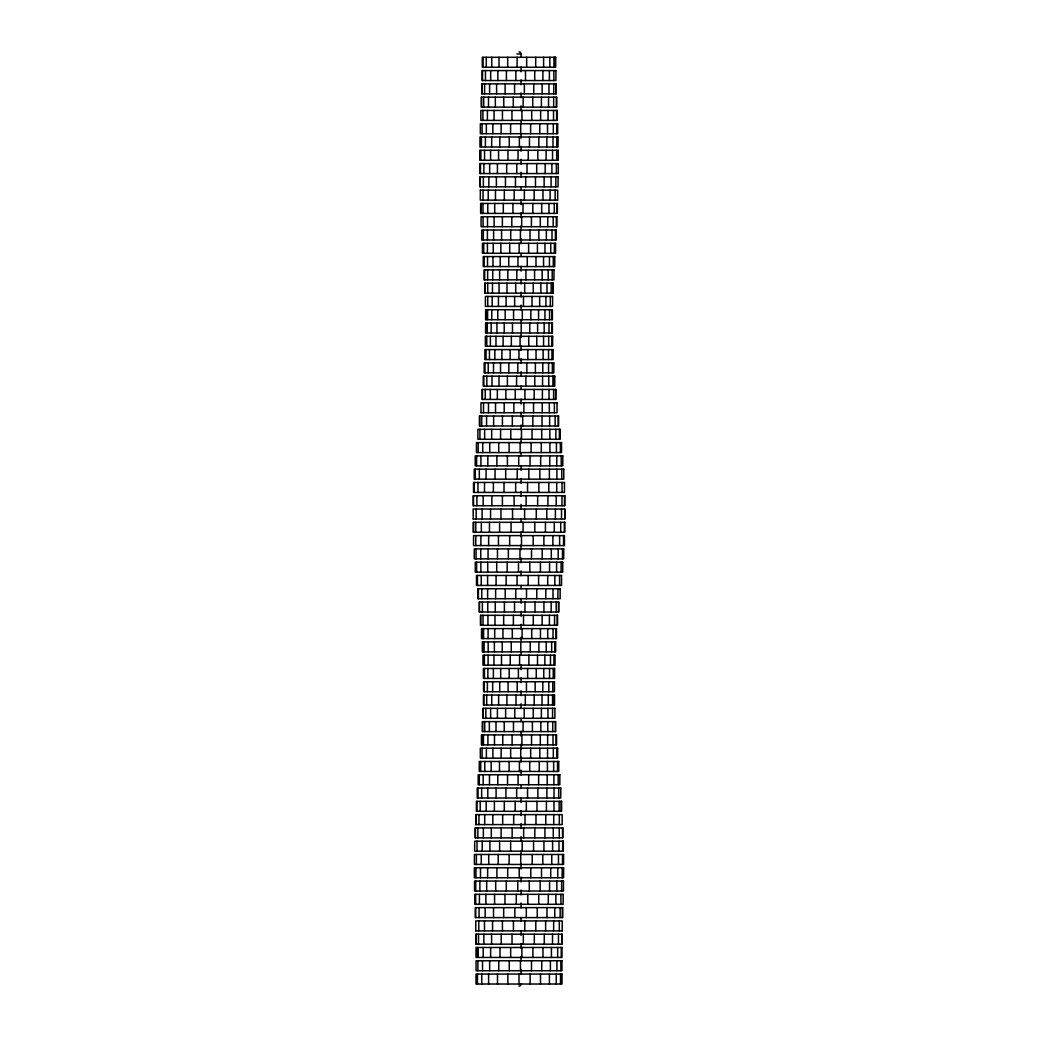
<?xml version="1.0" encoding="UTF-8"?>
<svg xmlns="http://www.w3.org/2000/svg" width="1038" height="1038" viewBox="0 0 1038 1038"><rect width="100%" height="100%" fill="white"/><g stroke="black" fill="none" stroke-linecap="round" stroke-linejoin="round"><path stroke-width="1.5" d="M516.924 53.976L521.076 53.976L521.076 57.22M480.296 190.162L557.704 190.162L557.627 200.126M557.704 200.126L480.296 200.126L480.373 190.162M557.043 402.744L480.957 402.744L480.996 412.709M480.957 412.709L557.043 412.709L557.004 402.744M473.146 519L564.854 519L564.854 509.035L473.146 509.035L473.263 519M475.832 814.622L562.168 814.622L562.168 824.587L475.832 824.587L475.832 814.622L475.923 824.587M475.767 930.878L562.233 930.878M564.737 509.035L564.737 519M564.49 495.749L564.49 505.714M564.322 522.322L564.322 532.286M563.543 535.608L563.543 545.573M562.635 841.195L562.635 851.16M562.453 548.894L562.453 558.859M562.531 827.909L562.531 837.874M562.505 854.482L562.505 864.446M562.298 907.627L562.298 917.592M562.194 930.878L562.233 920.914L475.767 920.914L475.806 930.878M562.051 482.462L562.051 492.427M561.96 495.749L561.96 505.714M562.155 867.768L562.155 877.733M561.792 469.176L561.792 479.141M561.623 881.054L561.623 891.019M561.727 934.2L561.727 944.165M561.519 509.035L561.519 519M561.221 455.89L561.221 465.854M561.104 562.181L561.104 572.146M561.117 801.336L561.117 811.301M561.26 947.486L561.26 957.451M560.935 894.341L560.935 904.306M560.728 522.322L560.728 532.286M560.857 960.773L560.857 970.738M560.533 974.059L560.533 984.024M560.39 442.603L560.39 452.568M560.144 907.627L560.144 917.592M559.612 535.608L559.612 545.573M559.365 429.317L559.365 439.282M559.56 575.467L559.56 585.432M559.313 814.622L559.313 824.587M559.274 827.909L559.274 837.874M559.313 920.914L559.313 930.878M559.145 801.336L559.145 811.301M558.989 841.195L558.989 851.16M558.755 788.05L558.755 798.014M558.522 602.04L558.522 612.005M558.47 854.482L558.47 864.446M558.47 934.2L558.47 944.165M558.21 416.03L558.21 425.995M558.21 548.894L558.21 558.859M558.197 774.763L558.197 784.728M557.899 588.754L557.899 598.718M557.756 867.768L557.756 877.733M557.666 947.486L557.666 957.451M557.523 761.477L557.523 771.442M557.328 615.326L557.328 625.291M557.108 203.448L557.108 213.413M556.77 123.73L556.77 133.694M556.796 137.016L556.796 146.981M556.783 455.89L556.783 465.854M556.887 469.176L556.887 479.141M556.783 748.19L556.783 758.155M556.874 881.054L556.874 891.019M556.913 960.773L556.913 970.738M556.628 110.443L556.628 120.408M556.666 150.302L556.666 160.267M556.705 482.462L556.705 492.427M556.602 562.181L556.602 572.146M556.42 97.157L556.42 107.122M556.355 163.589L556.355 173.554M556.42 442.603L556.42 452.568M556.329 216.734L556.329 226.699M556.199 495.749L556.199 505.714M556.212 602.04L556.212 612.005M556.238 974.059L556.238 984.024M556.044 83.87L556.044 93.835M556.018 628.613L556.018 638.578M556.057 734.904L556.057 744.869M555.849 176.875L555.849 186.84M555.849 429.317L555.849 439.282M555.862 894.341L555.862 904.306M555.551 389.458L555.551 399.422M555.395 230.021L555.395 239.986M555.395 509.035L555.395 519M555.395 721.618L555.395 731.582M555.135 190.162L555.135 200.126M555.148 416.03L555.148 425.995M554.928 57.298L554.928 67.262M554.85 575.467L554.85 585.432M554.876 641.899L554.876 651.864M554.772 907.627L554.772 917.592M554.564 615.326L554.564 625.291M554.24 203.448L554.24 213.413M554.357 243.307L554.357 253.272M554.383 402.744L554.383 412.709M554.279 522.322L554.279 532.286M554.162 376.171L554.162 386.136M554.123 695.045L554.123 705.01M554.007 788.05L554.007 798.014M553.968 801.336L553.968 811.301M553.955 57.298L553.955 67.262M553.838 70.584L553.838 80.549M553.747 83.87L553.747 93.835M553.812 256.594L553.812 266.558M553.942 655.186L553.942 665.15M553.89 774.763L553.89 784.728M553.656 97.157L553.656 107.122M553.526 110.443L553.526 120.408M553.604 389.458L553.604 399.422M553.643 761.477L553.643 771.442M553.721 814.622L553.721 824.587M553.643 920.914L553.643 930.878M553.319 123.73L553.319 133.694M553.332 748.19L553.332 758.155M553.189 216.734L553.189 226.699M553.28 256.594L553.28 266.558M553.241 668.472L553.241 678.437M553.267 827.909L553.267 837.874M552.995 137.016L552.995 146.981M552.891 283.166L552.891 293.131M552.917 376.171L552.917 386.136M552.904 535.608L552.904 545.573M553.007 588.754L553.007 598.718M553.02 628.613L553.02 638.578M553.007 734.904L553.007 744.869M552.787 681.758L552.787 691.723M552.722 721.618L552.722 731.582M552.527 150.302L552.527 160.267M552.566 695.045L552.566 705.01M552.566 708.331L552.566 718.296M552.605 841.195L552.605 851.16M552.527 934.2L552.527 944.165M552.346 362.885L552.346 372.85M552.203 269.88L552.203 279.845M552.099 309.739L552.099 319.704M551.892 163.589L551.892 173.554M552.008 230.021L552.008 239.986M551.827 323.026L551.827 332.99M551.957 349.598L551.957 359.563M551.775 336.312L551.775 346.277M551.658 641.899L551.658 651.864M551.749 854.482L551.749 864.446M551.425 947.486L551.425 957.451M551.191 283.166L551.191 293.131M551.308 548.894L551.308 558.859M551.165 602.04L551.165 612.005M551.087 176.875L551.087 186.84M550.75 243.307L550.75 253.272M550.724 867.768L550.724 877.733M550.296 296.453L550.296 306.418M550.477 655.186L550.477 665.15M550.387 960.773L550.387 970.738M550.114 190.162L550.114 200.126M549.893 442.603L549.893 452.568M549.829 57.298L549.829 67.262M549.634 416.03L549.634 425.995M549.829 429.317L549.829 439.282M549.764 455.89L549.764 465.854M549.452 256.594L549.452 266.558M549.569 309.739L549.569 319.704M549.556 562.181L549.556 572.146M549.53 668.472L549.53 678.437M549.556 881.054L549.556 891.019M549.387 70.584L549.387 80.549M549.336 402.744L549.336 412.709M549.4 469.176L549.4 479.141M549.387 615.326L549.387 625.291M549.4 974.059L549.4 984.024M549.024 323.026L549.024 332.99M549.024 389.458L549.024 399.422M548.972 83.87L548.972 93.835M548.985 203.448L548.985 213.413M548.791 482.462L548.791 492.427M548.804 681.758L548.804 691.723M548.687 336.312L548.687 346.277M548.57 362.885L548.57 372.85M548.752 376.171L548.752 386.136M548.544 97.157L548.544 107.122M548.544 349.598L548.544 359.563M548.181 269.88L548.181 279.845M548.298 695.045L548.298 705.01M548.298 894.341L548.298 904.306M548.064 110.443L548.064 120.408M547.908 495.749L547.908 505.714M547.96 708.331L547.96 718.296M547.727 216.734L547.727 226.699M547.701 575.467L547.701 585.432M547.714 628.613L547.714 638.578M547.753 721.618L547.753 731.582M547.519 123.73L547.519 133.694M547.636 734.904L547.636 744.869M547.545 748.19L547.545 758.155M547.415 761.477L547.415 771.442M547.208 774.763L547.208 784.728M546.87 137.016L546.87 146.981M546.987 283.166L546.987 293.131M546.883 788.05L546.883 798.014M546.974 907.627L546.974 917.592M546.779 509.035L546.779 519M546.403 801.336L546.403 811.301M546.364 230.021L546.364 239.986M546.209 641.899L546.209 651.864M546.092 150.302L546.092 160.267M545.897 296.453L545.897 306.418M545.806 588.754L545.806 598.718M545.754 814.622L545.754 824.587M545.625 920.914L545.625 930.878M545.43 522.322L545.43 532.286M545.184 163.589L545.184 173.554M544.963 243.307L544.963 253.272M544.95 309.739L544.95 319.704M544.872 655.186L544.872 665.15M544.937 827.909L544.937 837.874M544.288 934.2L544.288 944.165M544.133 176.875L544.133 186.84M544.172 323.026L544.172 332.99M543.886 535.608L543.886 545.573M543.925 602.04L543.925 612.005M543.938 841.195L543.938 851.16M543.601 57.298L543.601 67.262M543.743 668.472L543.743 678.437M543.549 256.594L543.549 266.558M543.562 336.312L543.562 346.277M542.965 190.162L542.965 200.126M543.108 349.598L543.108 359.563M542.978 947.486L542.978 957.451M542.874 70.584L542.874 80.549M542.783 362.885L542.783 372.85M542.796 681.758L542.796 691.723M542.783 854.482L542.783 864.446M542.563 376.171L542.563 386.136M542.394 389.458L542.394 399.422M542.147 83.87L542.147 93.835M542.173 269.88L542.173 279.845M542.238 402.744L542.238 412.709M542.199 548.894L542.199 558.859M542.134 615.326L542.134 625.291M542.018 416.03L542.018 425.995M542.031 695.045L542.031 705.01M541.667 203.448L541.667 213.413M541.719 429.317L541.719 439.282M541.719 960.773L541.719 970.738M541.512 867.768L541.512 877.733M541.408 97.157L541.408 107.122M541.265 442.603L541.265 452.568M541.382 708.331L541.382 718.296M540.863 283.166L540.863 293.131M540.824 721.618L540.824 731.582M540.629 110.443L540.629 120.408M540.655 455.89L540.655 465.854M540.409 562.181L540.409 572.146M540.448 628.613L540.448 638.578M540.5 974.059L540.5 984.024M540.292 216.734L540.292 226.699M540.318 734.904L540.318 744.869M540.149 881.054L540.149 891.019M539.773 123.73L539.773 133.694M539.838 469.176L539.838 479.141M539.812 748.19L539.812 758.155M539.656 296.453L539.656 306.418M539.254 761.477L539.254 771.442M538.839 137.016L538.839 146.981M538.865 230.021L538.865 239.986M538.839 482.462L538.839 492.427M538.904 641.899L538.904 651.864M538.618 774.763L538.618 784.728M538.722 894.341L538.722 904.306M538.566 309.739L538.566 319.704M538.592 575.467L538.592 585.432M537.814 150.302L537.814 160.267M537.866 788.05L537.866 798.014M537.606 323.026L537.606 332.99M537.645 495.749L537.645 505.714M537.425 243.307L537.425 253.272M537.515 655.186L537.515 665.15M537.256 907.627L537.256 917.592M536.983 801.336L536.983 811.301M536.698 163.589L536.698 173.554M536.763 336.312L536.763 346.277M536.763 588.754L536.763 598.718M536.283 509.035L536.283 519M536.27 668.472L536.27 678.437M536.036 349.598L536.036 359.563M535.984 256.594L535.984 266.558M535.971 814.622L535.971 824.587M535.699 57.298L535.699 67.262M535.79 920.914L535.79 930.878M535.478 176.875L535.478 186.84M535.387 362.885L535.387 372.85M535.167 681.758L535.167 691.723M534.985 602.04L534.985 612.005M534.726 70.584L534.726 80.549M534.778 376.171L534.778 386.136M534.791 522.322L534.791 532.286M534.83 827.909L534.83 837.874M534.583 269.88L534.583 279.845M534.336 934.2L534.336 944.165M534.181 190.162L534.181 200.126M534.181 389.458L534.181 399.422M534.181 695.045L534.181 705.01M533.753 83.87L533.753 93.835M533.545 402.744L533.545 412.709M533.571 841.195L533.571 851.16M533.26 283.166L533.26 293.131M533.298 615.326L533.298 625.291M533.273 708.331L533.273 718.296M533.182 535.608L533.182 545.573M532.818 203.448L532.818 213.413M532.844 416.03L532.844 425.995M532.896 947.486L532.896 957.451M532.754 97.157L532.754 107.122M532.403 721.618L532.403 731.582M532.209 854.482L532.209 864.446M532.014 296.453L532.014 306.418M532.04 429.317L532.04 439.282M531.703 110.443L531.703 120.408M531.716 628.613L531.716 638.578M531.508 548.894L531.508 558.859M531.547 734.904L531.547 744.869M531.508 960.773L531.508 970.738M531.417 216.734L531.417 226.699M531.119 442.603L531.119 452.568M530.846 309.739L530.846 319.704M530.613 123.73L530.613 133.694M530.652 748.19L530.652 758.155M530.781 867.768L530.781 877.733M530.249 641.899L530.249 651.864M530.016 230.021L530.016 239.986M530.055 455.89L530.055 465.854M530.133 974.059L530.133 984.024M529.769 323.026L529.769 332.99M529.821 562.181L529.821 572.146M529.704 761.477L529.704 771.442M529.471 137.016L529.471 146.981M529.302 881.054L529.302 891.019M528.887 655.186L528.887 665.15M528.757 336.312L528.757 346.277M528.861 469.176L528.861 479.141M528.679 774.763L528.679 784.728M528.614 243.307L528.614 253.272M528.264 150.302L528.264 160.267M528.147 575.467L528.147 585.432M527.797 349.598L527.797 359.563M527.797 894.341L527.797 904.306M527.628 668.472L527.628 678.437M527.551 482.462L527.551 492.427M527.551 788.05L527.551 798.014M527.252 256.594L527.252 266.558M526.993 163.589L526.993 173.554M526.863 362.885L526.863 372.85M526.668 57.298L526.668 67.262M526.513 588.754L526.513 598.718M526.448 681.758L526.448 691.723M526.331 801.336L526.331 811.301M526.305 907.627L526.305 917.592M526.11 495.749L526.11 505.714M525.942 269.88L525.942 279.845M525.903 376.171L525.903 386.136M525.695 176.875L525.695 186.84M525.513 70.584L525.513 80.549M525.306 695.045L525.306 705.01M525.02 814.622L525.02 824.587M524.917 389.458L524.917 399.422M524.969 602.04L524.969 612.005M524.8 920.914L524.8 930.878M524.683 283.166L524.683 293.131M524.605 509.035L524.605 519M524.346 83.87L524.346 93.835M524.359 190.162L524.359 200.126M524.203 708.331L524.203 718.296M523.866 402.744L523.866 412.709M523.476 296.453L523.476 306.418M523.502 615.326L523.502 625.291M523.645 827.909L523.645 837.874M523.334 934.2L523.334 944.165M523.152 97.157L523.152 107.122M523.061 522.322L523.061 532.286M523.074 721.618L523.074 731.582M523.022 203.448L523.022 213.413M522.724 416.03L522.724 425.995M522.322 309.739L522.322 319.704M522.205 841.195L522.205 851.16M522.114 628.613L522.114 638.578M521.932 110.443L521.932 120.408M521.919 734.904L521.919 744.869M521.88 947.486L521.88 957.451M521.699 216.734L521.699 226.699M521.491 429.317L521.491 439.282M521.504 535.608L521.504 545.573M521.206 323.026L521.206 332.99M521.076 66.938L521.076 71.804M521.076 79.9L521.076 84.766M521.076 92.862L521.076 97.728M521.076 105.824L521.076 110.69M521.076 120.408L521.076 123.652M521.076 133.37L521.076 138.236M521.076 146.332L521.076 151.198M521.076 159.294L521.076 164.16M521.076 172.256L521.076 177.122M521.076 186.84L521.076 190.084M521.076 199.802L521.076 204.668M521.076 212.764L521.076 217.63M521.076 225.726L521.076 230.592M521.076 238.688L521.076 243.554M521.076 253.272L521.076 256.516M521.076 266.234L521.076 271.1M521.076 279.196L521.076 284.062M521.076 292.158L521.076 297.024M521.076 305.12L521.076 309.986M521.076 319.704L521.076 322.948M521.076 332.666L521.076 337.532M521.076 345.628L521.076 350.494M521.076 358.59L521.076 363.456M521.076 371.552L521.076 376.418M521.076 386.136L521.076 389.38M521.076 399.098L521.076 403.964M521.076 412.06L521.076 416.926M521.076 425.022L521.076 429.888M521.076 437.984L521.076 442.85M521.076 452.568L521.076 455.812M521.076 465.53L521.076 470.396M521.076 478.492L521.076 483.358M521.076 491.454L521.076 496.32M521.076 504.416L521.076 509.282M521.076 519L521.076 522.244M521.076 531.962L521.076 536.828M521.076 544.924L521.076 549.79M521.076 557.886L521.076 562.752M521.076 570.848L521.076 575.714M521.076 585.432L521.076 588.676M521.076 598.394L521.076 603.26M521.076 611.356L521.076 616.222M521.076 624.318L521.076 629.184M521.076 637.28L521.076 642.146M521.076 651.864L521.076 655.108M521.076 664.826L521.076 669.692M521.076 677.788L521.076 682.654M521.076 690.75L521.076 695.616M521.076 703.712L521.076 708.578M521.076 718.296L521.076 721.54M521.076 731.258L521.076 736.124M521.076 744.22L521.076 749.086M521.076 757.182L521.076 762.048M521.076 770.144L521.076 775.01M521.076 784.728L521.076 787.972M521.076 797.69L521.076 802.556M521.076 810.652L521.076 815.518M521.076 823.614L521.076 828.48M521.076 836.576L521.076 841.442M521.076 851.16L521.076 854.404M521.076 864.122L521.076 868.988M521.076 877.084L521.076 881.95M521.076 890.046L521.076 894.912M521.076 903.008L521.076 907.874M521.076 917.592L521.076 920.836M521.076 930.554L521.076 935.42M521.076 943.516L521.076 948.382M521.076 956.478L521.076 961.344M521.076 969.44L521.076 974.306M520.674 123.73L520.674 133.694M520.817 641.899L520.817 651.864M520.713 748.19L520.713 758.155M520.726 854.482L520.726 864.446M520.414 230.021L520.414 239.986M520.44 960.773L520.44 970.738M520.09 336.312L520.09 346.277M520.142 442.603L520.142 452.568M519.96 548.894L519.96 558.859M519.584 655.186L519.584 665.15M519.376 137.016L519.376 146.981M519.428 761.477L519.428 771.442M519.156 243.307L519.156 253.272M519.247 867.768L519.247 877.733M518.961 349.598L518.961 359.563M519 974.059L519 984.024M518.715 455.89L518.715 465.854M518.481 562.181L518.481 572.146M518.39 668.472L518.39 678.437M518.066 150.302L518.066 160.267M518.079 774.763L518.079 784.728M517.962 256.594L517.962 266.558M517.793 362.885L517.793 372.85M517.754 881.054L517.754 891.019M517.209 469.176L517.209 479.141M517.209 681.758L517.209 691.723M517.106 57.298L517.106 67.262M517.08 575.467L517.08 585.432M516.82 269.88L516.82 279.845M516.755 163.589L516.755 173.554M516.574 376.171L516.574 386.136M516.652 788.05L516.652 798.014M516.288 894.341L516.288 904.306M516.003 695.045L516.003 705.01M515.847 70.584L515.847 80.549M515.717 283.166L515.717 293.131M515.756 588.754L515.756 598.718M515.665 482.462L515.665 492.427M515.458 176.875L515.458 186.84M515.263 389.458L515.263 399.422M515.185 801.336L515.185 811.301M514.848 907.627L514.848 917.592M514.64 296.453L514.64 306.418M514.77 708.331L514.77 718.296M514.576 83.87L514.576 93.835M514.537 602.04L514.537 612.005M514.186 190.162L514.186 200.126M514.095 495.749L514.095 505.714M513.849 402.744L513.849 412.709M513.563 309.739L513.563 319.704M513.667 814.622L513.667 824.587M513.382 615.326L513.382 625.291M513.473 721.618L513.473 731.582M513.434 920.914L513.434 930.878M513.278 97.157L513.278 107.122M512.954 203.448L512.954 213.413M512.474 323.026L512.474 332.99M512.551 509.035L512.551 519M512.344 416.03L512.344 425.995M512.305 628.613L512.305 638.578M512.097 734.904L512.097 744.869M512.149 827.909L512.149 837.874M512.032 934.2L512.032 944.165M511.942 110.443L511.942 120.408M511.799 216.734L511.799 226.699M511.345 336.312L511.345 346.277M511.267 641.899L511.267 651.864M511.059 522.322L511.059 532.286M510.709 230.021L510.709 239.986M510.761 429.317L510.761 439.282M510.605 123.73L510.605 133.694M510.644 748.19L510.644 758.155M510.631 841.195L510.631 851.16M510.657 947.486L510.657 957.451M510.138 349.598L510.138 359.563M510.242 655.186L510.242 665.15M509.697 243.307L509.697 253.272M509.658 535.608L509.658 545.573M509.269 137.016L509.269 146.981M509.191 668.472L509.191 678.437M509.269 960.773L509.269 970.738M509.1 442.603L509.1 452.568M509.126 761.477L509.126 771.442M509.139 854.482L509.139 864.446M508.828 362.885L508.828 372.85M508.737 256.594L508.737 266.558M508.361 548.894L508.361 558.859M507.945 150.302L507.945 160.267M508.088 681.758L508.088 691.723M507.841 269.88L507.841 279.845M507.686 867.768L507.686 877.733M507.867 974.059L507.867 984.024M507.673 57.298L507.673 67.262M507.543 774.763L507.543 784.728M507.4 376.171L507.4 386.136M507.4 455.89L507.4 465.854M507.18 562.181L507.18 572.146M506.972 283.166L506.972 293.131M506.907 695.045L506.907 705.01M506.674 163.589L506.674 173.554M506.414 70.584L506.414 80.549M506.297 881.054L506.297 891.019M506.09 296.453L506.09 306.418M506.142 575.467L506.142 585.432M505.856 389.458L505.856 399.422M505.921 788.05L505.921 798.014M505.688 469.176L505.688 479.141M505.623 708.331L505.623 718.296M505.454 176.875L505.454 186.84M505.117 83.87L505.117 93.835M505.182 309.739L505.182 319.704M505.221 588.754L505.221 598.718M504.961 894.341L504.961 904.306M504.325 190.162L504.325 200.126M504.403 602.04L504.403 612.005M504.234 721.618L504.234 731.582M504.299 801.336L504.299 811.301M504.209 323.026L504.209 332.99M504.196 402.744L504.196 412.709M504.014 482.462L504.014 492.427M503.78 97.157L503.78 107.122M503.664 615.326L503.664 625.291M503.677 907.627L503.677 917.592M503.3 203.448L503.3 213.413M503.119 336.312L503.119 346.277M502.95 628.613L502.95 638.578M502.742 734.904L502.742 744.869M502.677 814.622L502.677 824.587M502.444 110.443L502.444 120.408M502.379 216.734L502.379 226.699M502.431 416.03L502.431 425.995M502.418 495.749L502.418 505.714M502.431 920.914L502.431 930.878M502.249 641.899L502.249 651.864M501.899 349.598L501.899 359.563M501.575 230.021L501.575 239.986M501.497 655.186L501.497 665.15M501.211 934.2L501.211 944.165M501.12 123.73L501.12 133.694M501.146 748.19L501.146 758.155M501.107 827.909L501.107 837.874M500.861 243.307L500.861 253.272M500.939 509.035L500.939 519M500.588 429.317L500.588 439.282M500.666 668.472L500.666 678.437M500.537 362.885L500.537 372.85M500.225 256.594L500.225 266.558M500.005 947.486L500.005 957.451M499.81 137.016L499.81 146.981M499.719 681.758L499.719 691.723M499.628 269.88L499.628 279.845M499.602 522.322L499.602 532.286M499.486 761.477L499.486 771.442M499.615 841.195L499.615 851.16M499.044 283.166L499.044 293.131M499.006 57.298L499.006 67.262M499.019 376.171L499.019 386.136M498.72 442.603L498.72 452.568M498.629 695.045L498.629 705.01M498.772 960.773L498.772 970.738M498.577 150.302L498.577 160.267M498.435 296.453L498.435 306.418M498.448 535.608L498.448 545.573M498.214 854.482L498.214 864.446M497.825 70.584L497.825 80.549M497.747 309.739L497.747 319.704M497.786 774.763L497.786 784.728M497.423 163.589L497.423 173.554M497.345 389.458L497.345 399.422M497.474 548.894L497.474 558.859M497.397 708.331L497.397 718.296M497.5 974.059L497.5 984.024M496.943 323.026L496.943 332.99M496.904 867.768L496.904 877.733M496.865 455.89L496.865 465.854M496.696 562.181L496.696 572.146M496.592 83.87L496.592 93.835M496.385 176.875L496.385 186.84M496.086 575.467L496.086 585.432M496.008 721.618L496.008 731.582M496.086 788.05L496.086 798.014M495.982 336.312L495.982 346.277M495.619 588.754L495.619 598.718M495.697 881.054L495.697 891.019M495.476 190.162L495.476 200.126M495.541 402.744L495.541 412.709M495.334 97.157L495.334 107.122M495.269 602.04L495.269 612.005M495.061 469.176L495.061 479.141M494.983 615.326L494.983 625.291M494.711 203.448L494.711 213.413M494.841 349.598L494.841 359.563M494.698 628.613L494.698 638.578M494.49 734.904L494.49 744.869M494.581 894.341L494.581 904.306M494.373 641.899L494.373 651.864M494.399 801.336L494.399 811.301M494.075 110.443L494.075 120.408M494.101 216.734L494.101 226.699M493.945 655.186L493.945 665.15M493.621 230.021L493.621 239.986M493.634 416.03L493.634 425.995M493.517 362.885L493.517 372.85M493.543 907.627L493.543 917.592M493.258 243.307L493.258 253.272M493.387 482.462L493.387 492.427M493.387 668.472L493.387 678.437M492.972 256.594L492.972 266.558M492.842 123.73L492.842 133.694M492.868 748.19L492.868 758.155M492.803 814.622L492.803 824.587M492.739 269.88L492.739 279.845M492.661 681.758L492.661 691.723M492.557 920.914L492.557 930.878M492.479 283.166L492.479 293.131M492.168 296.453L492.168 306.418M491.999 376.171L491.999 386.136M491.714 57.298L491.714 67.262M491.753 309.739L491.753 319.704M491.675 429.317L491.675 439.282M491.856 495.749L491.856 505.714M491.74 695.045L491.74 705.01M491.675 137.016L491.675 146.981M491.597 934.2L491.597 944.165M491.298 827.909L491.298 837.874M491.169 323.026L491.169 332.99M491.182 761.477L491.182 771.442M490.676 70.584L490.676 80.549M490.598 150.302L490.598 160.267M490.637 708.331L490.637 718.296M490.637 947.486L490.637 957.451M490.403 336.312L490.403 346.277M490.546 509.035L490.546 519M490.312 389.458L490.312 399.422M489.923 841.195L489.923 851.16M489.599 83.87L489.599 93.835M489.651 163.589L489.651 173.554M489.728 442.603L489.728 452.568M489.651 960.773L489.651 970.738M489.43 349.598L489.43 359.563M489.469 522.322L489.469 532.286M489.352 721.618L489.352 731.582M489.482 774.763L489.482 784.728M488.846 176.875L488.846 186.84M488.703 854.482L488.703 864.446M488.496 97.157L488.496 107.122M488.483 402.744L488.483 412.709M488.639 535.608L488.639 545.573M488.6 974.059L488.6 984.024M488.223 190.162L488.223 200.126M488.223 362.885L488.223 372.85M488.055 548.894L488.055 558.859M488.094 628.613L488.094 638.578M488.171 641.899L488.171 651.864M488.107 655.186L488.107 665.15M487.782 203.448L487.782 213.413M487.834 455.89L487.834 465.854M487.938 615.326L487.938 625.291M487.86 668.472L487.86 678.437M487.912 734.904L487.912 744.869M487.795 788.05L487.795 798.014M487.639 269.88L487.639 279.845M487.73 283.166L487.73 293.131M487.743 296.453L487.743 306.418M487.613 309.739L487.613 319.704M487.717 562.181L487.717 572.146M487.588 575.467L487.588 585.432M487.613 588.754L487.613 598.718M487.756 602.04L487.756 612.005M487.626 867.768L487.626 877.733M487.406 110.443L487.406 120.408M487.51 216.734L487.51 226.699M487.406 230.021L487.406 239.986M487.419 243.307L487.419 253.272M487.51 256.594L487.51 266.558M487.393 681.758L487.393 691.723M487.302 323.026L487.302 332.99M486.783 336.312L486.783 346.277M486.822 376.171L486.822 386.136M486.705 695.045L486.705 705.01M486.575 416.03L486.575 425.995M486.679 881.054L486.679 891.019M486.277 57.298L486.277 67.262M486.355 123.73L486.355 133.694M486.381 748.19L486.381 758.155M486.173 323.026L486.173 332.99M486.225 336.312L486.225 346.277M486.069 469.176L486.069 479.141M486.199 801.336L486.199 811.301M485.901 309.739L485.901 319.704M486.031 349.598L486.031 359.563M485.875 894.341L485.875 904.306M485.81 708.331L485.81 718.296M485.46 70.584L485.46 80.549M485.395 137.016L485.395 146.981M485.226 389.458L485.226 399.422M485.109 283.166L485.109 293.131M485.031 362.885L485.031 372.85M485.148 907.627L485.148 917.592M484.785 761.477L484.785 771.442M484.603 83.87L484.603 93.835M484.551 150.302L484.551 160.267M484.668 269.88L484.668 279.845M484.629 429.317L484.629 439.282M484.707 721.618L484.707 731.582M484.707 814.622L484.707 824.587M484.499 482.462L484.499 492.427M484.37 655.186L484.37 665.15M484.448 668.472L484.448 678.437M484.499 920.914L484.499 930.878M484.188 256.594L484.188 266.558M484.292 681.758L484.292 691.723M484.071 641.899L484.071 651.864M483.734 97.157L483.734 107.122M483.864 163.589L483.864 173.554M483.721 243.307L483.721 253.272M483.838 376.171L483.838 386.136M483.877 695.045L483.877 705.01M483.864 934.2L483.864 944.165M483.513 402.744L483.513 412.709M483.591 628.613L483.591 638.578M483.461 734.904L483.461 744.869M483.371 176.875L483.371 186.84M483.332 230.021L483.332 239.986M483.241 708.331L483.241 718.296M483.371 827.909L483.371 837.874M483.072 57.298L483.072 67.262M483.072 190.162L483.072 200.126M483.072 216.734L483.072 226.699M483.163 495.749L483.163 505.714M483.124 641.899L483.124 651.864M483.189 774.763L483.189 784.728M483.215 947.486L483.215 957.451M482.878 110.443L482.878 120.408M482.981 203.448L482.981 213.413M483.007 615.326L483.007 625.291M482.722 442.603L482.722 452.568M482.605 721.618L482.605 731.582M482.54 70.584L482.54 80.549M482.449 389.458L482.449 399.422M482.527 960.773L482.527 970.738M482.372 602.04L482.372 612.005M482.216 841.195L482.216 851.16M481.956 83.87L481.956 93.835M482.086 123.73L482.086 133.694M482.099 509.035L482.099 519M481.982 628.613L481.982 638.578M481.943 734.904L481.943 744.869M482.099 748.19L482.099 758.155M481.749 588.754L481.749 598.718M481.762 974.059L481.762 984.024M481.58 97.157L481.58 107.122M481.723 416.03L481.723 425.995M481.645 788.05L481.645 798.014M481.398 137.016L481.398 146.981M481.334 522.322L481.334 532.286M481.23 575.467L481.23 585.432M481.256 854.482L481.256 864.446M480.892 203.448L480.892 213.413M480.931 455.89L480.931 465.854M480.892 535.608L480.892 545.573M480.879 562.181L480.879 572.146M480.854 150.302L480.854 160.267M480.75 548.894L480.75 558.859M480.672 615.326L480.672 625.291M480.711 761.477L480.711 771.442M480.49 163.589L480.49 173.554M480.477 867.768L480.477 877.733M480.322 176.875L480.322 186.84M480.218 801.336L480.218 811.301M479.79 416.03L479.79 425.995M479.919 429.317L479.919 439.282M479.88 881.054L479.88 891.019M479.478 602.04L479.478 612.005M479.413 894.341L479.413 904.306M479.322 469.176L479.322 479.141M479.322 774.763L479.322 784.728M478.946 814.622L478.946 824.587M479.063 907.627L479.063 917.592M478.778 920.914L478.778 930.878M478.518 934.2L478.518 944.165M478.414 588.754L478.414 598.718M478.207 442.603L478.207 452.568M478.233 947.486L478.233 957.451M477.96 482.462L477.96 492.427M478.038 788.05L478.038 798.014M477.882 827.909L477.882 837.874M477.882 960.773L477.882 970.738M477.441 575.467L477.441 585.432M477.467 974.059L477.467 984.024M477.026 841.195L477.026 851.16M476.896 495.749L476.896 505.714M476.883 801.336L476.883 811.301M476.637 455.89L476.637 465.854M476.637 562.181L476.637 572.146M476.74 947.486L476.74 957.451M476.39 854.482L476.39 864.446M476.157 509.035L476.157 519M476.273 934.2L476.273 944.165M476.053 548.894L476.053 558.859M475.962 867.768L475.962 877.733M475.78 522.322L475.78 532.286M475.754 535.608L475.754 545.573M475.741 881.054L475.741 891.019M475.702 907.627L475.702 917.592M475.469 827.909L475.469 837.874M475.664 894.341L475.664 904.306M475.287 469.176L475.287 479.141M474.223 482.462L474.223 492.427M473.678 522.322L473.678 532.286M473.51 495.749L473.51 505.714M521.076 984.024A2.076 2.076 0 0 1 519 986.1M519 51.9A2.076 2.076 0 0 1 521.076 53.976M555.693 57.298L482.307 57.298L482.307 67.262L555.693 67.262L555.693 57.298M555.914 70.584L482.086 70.584L482.086 80.549L555.914 80.549L555.914 70.584M556.16 83.87L481.84 83.87L481.84 93.835L556.16 93.835L556.16 83.87M556.628 97.157L481.373 97.157L481.373 107.122L556.628 107.122L556.628 97.157M557.172 110.443L480.828 110.443L480.828 120.408L557.172 120.408L557.172 110.443M557.666 123.73L480.335 123.73L480.335 133.694L557.666 133.694L557.666 123.73M558.029 137.016L479.971 137.016L479.971 146.981L558.029 146.981L558.029 137.016M558.249 150.302L479.751 150.302L479.751 160.267L558.249 160.267L558.249 150.302M558.275 163.589L479.725 163.589L479.725 173.554L558.275 173.554L558.275 163.589M558.094 176.875L479.906 176.875L479.906 186.84L558.094 186.84L558.094 176.875M557.367 203.448L480.633 203.448L480.633 213.413L557.367 213.413L557.367 203.448M556.913 216.734L481.087 216.734L481.087 226.699L556.913 226.699L556.913 216.734M556.303 230.021L481.697 230.021L481.697 239.986L556.303 239.986L556.303 230.021M555.564 243.307L482.436 243.307L482.436 253.272L555.564 253.272L555.564 243.307M554.759 256.594L483.241 256.594L483.241 266.558L554.759 266.558L554.759 256.594M553.955 269.88L484.045 269.88L484.045 279.845L553.955 279.845L553.955 269.88M553.215 283.166L484.785 283.166L484.785 293.131L553.215 293.131L553.215 283.166M552.579 296.453L485.421 296.453L485.421 306.418L552.579 306.418L552.579 296.453M552.385 309.739L485.615 309.739L485.615 319.704L552.385 319.704L552.385 309.739M552.398 323.026L485.602 323.026L485.602 332.99L552.398 332.99L552.398 323.026M552.644 336.312L485.356 336.312L485.356 346.277L552.644 346.277L552.644 336.312M553.124 349.598L484.876 349.598L484.876 359.563L553.124 359.563L553.124 349.598M553.838 362.885L484.162 362.885L484.162 372.85L553.838 372.85L553.838 362.885M554.759 376.171L483.241 376.171L483.241 386.136L554.759 386.136L554.759 376.171M555.836 389.458L482.164 389.458L482.164 399.422L555.836 399.422L555.836 389.458M558.6 416.03L479.4 416.03L479.4 425.995L558.6 425.995L558.6 416.03M560.118 429.317L477.882 429.317L477.882 439.282L560.118 439.282L560.118 429.317M561.545 442.603L476.455 442.603L476.455 452.568L561.545 452.568L561.545 442.603M562.791 455.89L475.209 455.89L475.209 465.854L562.791 465.854L562.791 455.89M563.777 469.176L474.223 469.176L474.223 479.141L563.777 479.141L563.777 469.176M564.464 482.462L473.536 482.462L473.536 492.427L564.464 492.427L564.464 482.462M564.789 495.749L473.211 495.749L473.211 505.714L564.789 505.714L564.789 495.749M564.828 522.322L473.172 522.322L473.172 532.286L564.828 532.286L564.828 522.322M564.451 535.608L473.549 535.608L473.549 545.573L564.451 545.573L564.451 535.608M563.725 548.894L474.275 548.894L474.275 558.859L563.725 558.859L563.725 548.894M562.726 562.181L475.274 562.181L475.274 572.146L562.726 572.146L562.726 562.181M561.506 575.467L476.494 575.467L476.494 585.432L561.506 585.432L561.506 575.467M560.144 588.754L477.856 588.754L477.856 598.718L560.144 598.718L560.144 588.754M558.716 602.04L479.284 602.04L479.284 612.005L558.716 612.005L558.716 602.04M557.471 615.326L480.529 615.326L480.529 625.291L557.471 625.291L557.471 615.326M556.485 628.613L481.515 628.613L481.515 638.578L556.485 638.578L556.485 628.613M555.654 641.899L482.346 641.899L482.346 651.864L555.654 651.864L555.654 641.899M555.019 655.186L482.981 655.186L482.981 665.15L555.019 665.15L555.019 655.186M554.603 668.472L483.397 668.472L483.397 678.437L554.603 678.437L554.603 668.472M554.461 681.758L483.539 681.758L483.539 691.723L554.461 691.723L554.461 681.758M554.552 695.045L483.449 695.045L483.449 705.01L554.552 705.01L554.552 695.045M554.889 708.331L483.111 708.331L483.111 718.296L554.889 718.296L554.889 708.331M555.59 721.618L482.411 721.618L482.411 731.582L555.59 731.582L555.59 721.618M556.576 734.904L481.424 734.904L481.424 744.869L556.576 744.869L556.576 734.904M557.653 748.19L480.347 748.19L480.347 758.155L557.653 758.155L557.653 748.19M558.755 761.477L479.245 761.477L479.245 771.442L558.755 771.442L558.755 761.477M559.819 774.763L478.181 774.763L478.181 784.728L559.819 784.728L559.819 774.763M560.779 788.05L477.221 788.05L477.221 798.014L560.779 798.014L560.779 788.05M561.584 801.336L476.416 801.336L476.416 811.301L561.584 811.301L561.584 801.336M562.817 827.909L475.183 827.909L475.183 837.874L562.817 837.874L562.817 827.909M563.323 841.195L474.677 841.195L474.677 851.16L563.323 851.16L563.323 841.195M563.582 854.482L474.418 854.482L474.418 864.446L563.582 864.446L563.582 854.482M563.621 867.768L474.379 867.768L474.379 877.733L563.621 877.733L563.621 867.768M563.452 881.054L474.548 881.054L474.548 891.019L563.452 891.019L563.452 881.054M563.141 894.341L474.859 894.341L474.859 904.306L563.141 904.306L563.141 894.341M562.713 907.627L475.287 907.627L475.287 917.592L562.713 917.592L562.713 907.627M562.077 934.2L475.923 934.2L475.923 944.165L562.077 944.165L562.077 934.2M561.986 947.486L476.014 947.486L476.014 957.451L561.986 957.451L561.986 947.486M561.947 960.773L476.053 960.773L476.053 970.738L561.947 970.738L561.947 960.773M561.999 974.059L476.001 974.059L476.001 984.024L561.999 984.024L561.999 974.059"/></g></svg>
